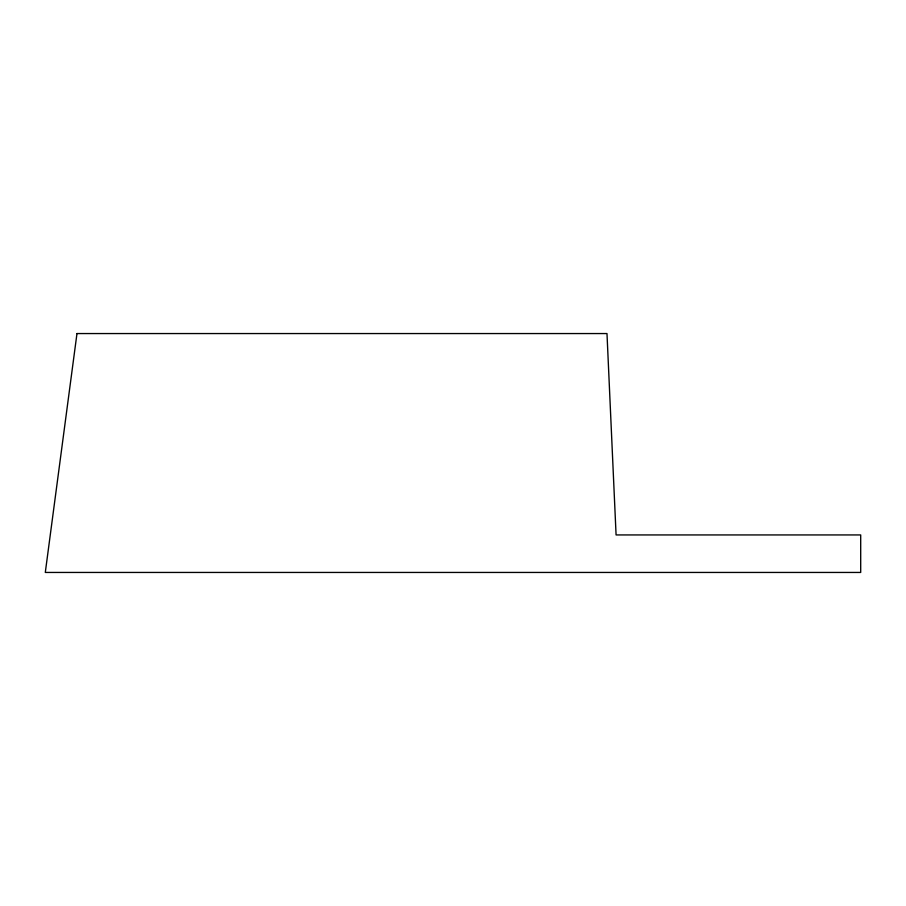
<?xml version="1.0" encoding="UTF-8"?>
<svg xmlns="http://www.w3.org/2000/svg" width="906" height="906" viewBox="0 0 906 906"><rect width="100%" height="100%" fill="white"/><g stroke="black" fill="none" stroke-linecap="round" stroke-linejoin="round"><path stroke-width="1.36" d="M76.976 333.555L45.3 572.445L860.7 572.445L860.7 534.936L616.08 534.936L606.986 333.555L76.976 333.555"/></g></svg>
